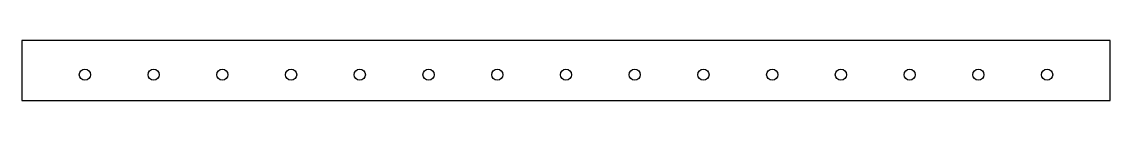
# Model space of a CAD drawing. Header units: inches. Extents: x 0 to 15.8, y -0.9 to 0.
import ezdxf

# ---------------------------------------------------------------- set-up
doc = ezdxf.new("R2010")
doc.units = ezdxf.units.IN
doc.header["$MEASUREMENT"] = 0

msp = doc.modelspace()

# ---------------------------------------------------------------- linework, layer by layer
msp.add_lwpolyline([(15.837, -0.878), (15.837, 0), (0, 0), (0, -0.878)], close=True)
for centre in [(0.9185, -0.5), (1.9185, -0.5), (2.9185, -0.5), (3.9185, -0.5), (4.9185, -0.5), (5.9185, -0.5), (6.9185, -0.5), (7.9185, -0.5), (8.9185, -0.5), (9.9185, -0.5), (10.9185, -0.5), (11.9185, -0.5), (12.9185, -0.5), (13.9185, -0.5), (14.9185, -0.5)]:
    msp.add_circle(centre, 0.0815)

doc.saveas('drawing.dxf')
